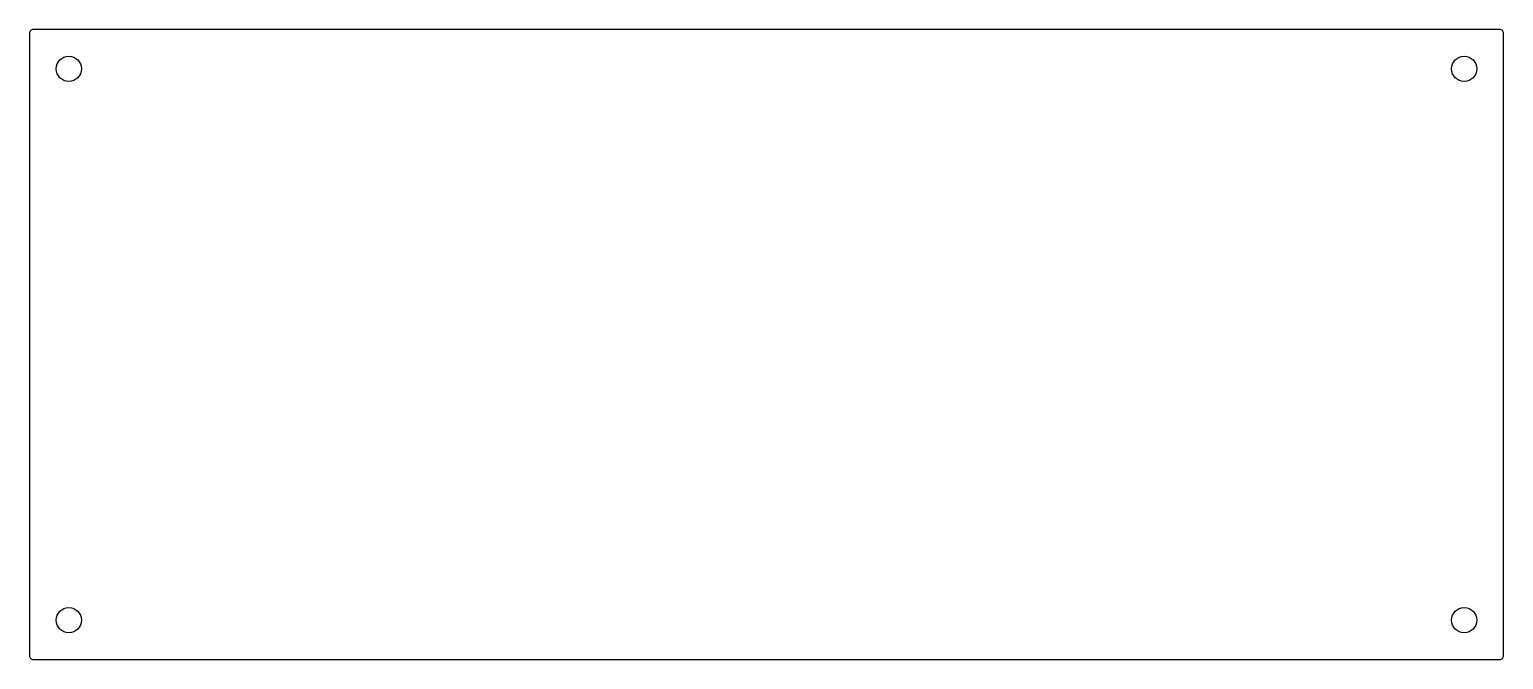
# Model space of a CAD drawing. Header units: millimetres. Extents: x 0 to 187, y 0 to 80.
import ezdxf

# ---------------------------------------------------------------- set-up
doc = ezdxf.new("R2010")
doc.units = ezdxf.units.MM
doc.layers.get('0').update_dxf_attribs({"lineweight": 25})

msp = doc.modelspace()

# ---------------------------------------------------------------- linework, layer by layer
at = {"flags": 128}
msp.add_lwpolyline([(0.5, 0), (186.7, 0, 0.414214), (187.2, 0.5), (187.2, 79.5, 0.414214), (186.7, 80), (0.5, 80, 0.414214), (0, 79.5), (0, 0.5, 0.414214)], format="xyb", close=True, dxfattribs=at)
for centre in [(5, 75), (5, 75), (182.2, 75), (5, 5), (182.2, 5)]:
    msp.add_circle(centre, 1.6)

doc.saveas('drawing.dxf')
